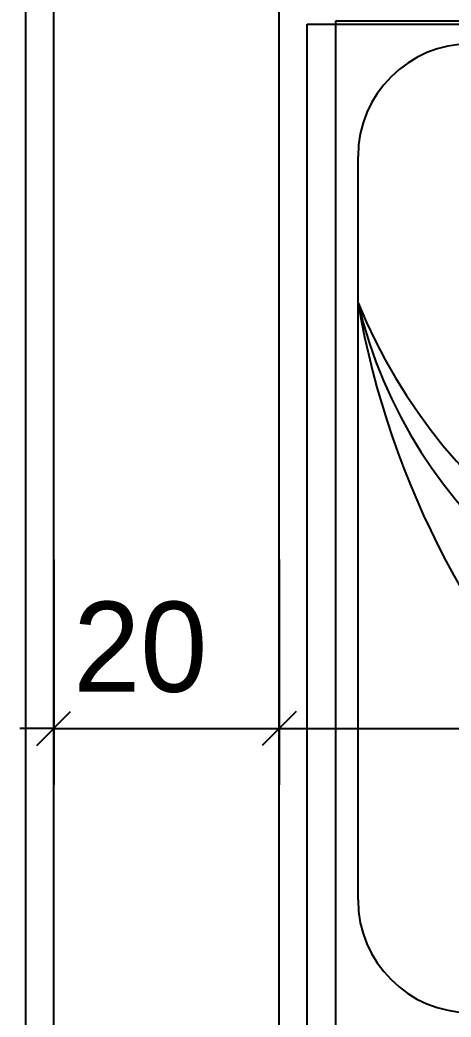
# Model space of a CAD drawing. Extents: x 182769.15 to 182771.38, y 101811.72 to 101812.21.
# Drawn here: x 182769.63079 to 182769.63845, y 101812.0127 to 101812.0304 of the extents above; entities that cross this region are included whole.
import ezdxf

# ---------------------------------------------------------------- set-up
doc = ezdxf.new("R2010")
doc.units = 0
doc.header["$MEASUREMENT"] = 0
doc.linetypes.add('DUZ', pattern=[500, 500])
doc.layers.get('0').update_dxf_attribs({"color": 1, "linetype": 'DUZ'})
for name, color, linetype in [('DUVAR', 7, 'Continuous'), ('iç yatay', 3, 'Continuous'), ('SIVA', 1, 'Continuous'), ('tefriş', 21, 'Continuous')]:
    doc.layers.add(name, color=color, linetype=linetype)
doc.styles.add('İÇ ÖLÇÜ', font='stylu.ttf', dxfattribs={"height": 8})

msp = doc.modelspace()

# ---------------------------------------------------------------- linework, layer by layer
at = {"color": 0, "linetype": 'ByBlock'}
for p, q in [((182769.6310945448, 101812.0175203983), (182769.6316945448, 101812.0181203983)), ((182769.6356945448, 101812.0181203983), (182769.6350945448, 101812.0175203983)), ((182769.6356945448, 101812.0181203983), (182769.6350945448, 101812.0175203983))]:
    msp.add_line(p, q, dxfattribs=at)
at = {"layer": 'DUVAR', "ltscale": 50}
for p, q in [((182769.6313945448, 101811.9968237126), (182769.6313945448, 101812.0568237126)), ((182769.6353945448, 101811.9928237126), (182769.6353945448, 101812.0308237126))]:
    msp.add_line(p, q, dxfattribs=at)
at = {"layer": 'iç yatay'}
for p, q in [((182769.6313945448, 101812.0208203983), (182769.6313945448, 101812.0168203983)), ((182769.6353945448, 101812.0208203983), (182769.6353945448, 101812.0168203983)), ((182769.6353945448, 101812.0208203983), (182769.6353945448, 101812.0168203983)), ((182769.6313945448, 101812.0178203983), (182769.6307945448, 101812.0178203983)), ((182769.6313945448, 101812.0178203983), (182769.6353945448, 101812.0178203983)), ((182769.6349945448, 101812.0178203983), (182769.7167945448, 101812.0178203983)), ((182769.6353945448, 101812.0178203983), (182769.6359945448, 101812.0178203983))]:
    msp.add_line(p, q, dxfattribs=at)
at = {"layer": 'SIVA'}
for p, q in [((182769.6308945448, 101812.0563237126), (182769.6308945448, 101811.9973237126)), ((182769.6358945448, 101811.9923237126), (182769.6358945448, 101812.0303237126)), ((182769.6358945448, 101812.0303237126), (182769.6458945448, 101812.0303237126))]:
    msp.add_line(p, q, dxfattribs=at)
at = {"layer": 'tefriş'}
for p, q in [((182769.6743945448, 101812.0303763264), (182769.6363945448, 101812.0303763264)), ((182769.6363945448, 101812.0303763264), (182769.6363945448, 101812.0123763264)), ((182769.6367945448, 101812.0147763264), (182769.6367945448, 101812.0279763264))]:
    msp.add_line(p, q, dxfattribs=at)
for centre, radius, start, end in [((182769.6387945448, 101812.0279763264), 0.002, 90, 180), ((182769.6519700894, 101812.0279960998), 0.01540001183752633, 189.7945059710071, 261.2254422525828), ((182769.6451320011, 101812.0273415798), 0.008565944078112222, 193.263302948552, 269.3567464093339), ((182769.6387945448, 101812.0147763264), 0.002, 180, 270)]:
    msp.add_arc(centre, radius, start, end, dxfattribs=at)
at = {"layer": 'tefriş', "color": 8}
msp.add_arc((182769.6459026557, 101812.0290922033), 0.009836941862609753, 202.1942036994305, 270.3198416155504, dxfattribs=at)

# ---------------------------------------------------------------- texts
at = {"layer": 'iç yatay', "color": 11, "style": 'İÇ ÖLÇÜ'}
msp.add_text('20', height=0.0016, dxfattribs=at).set_placement((182769.6317400792, 101812.0184719357))

doc.saveas('drawing.dxf')
